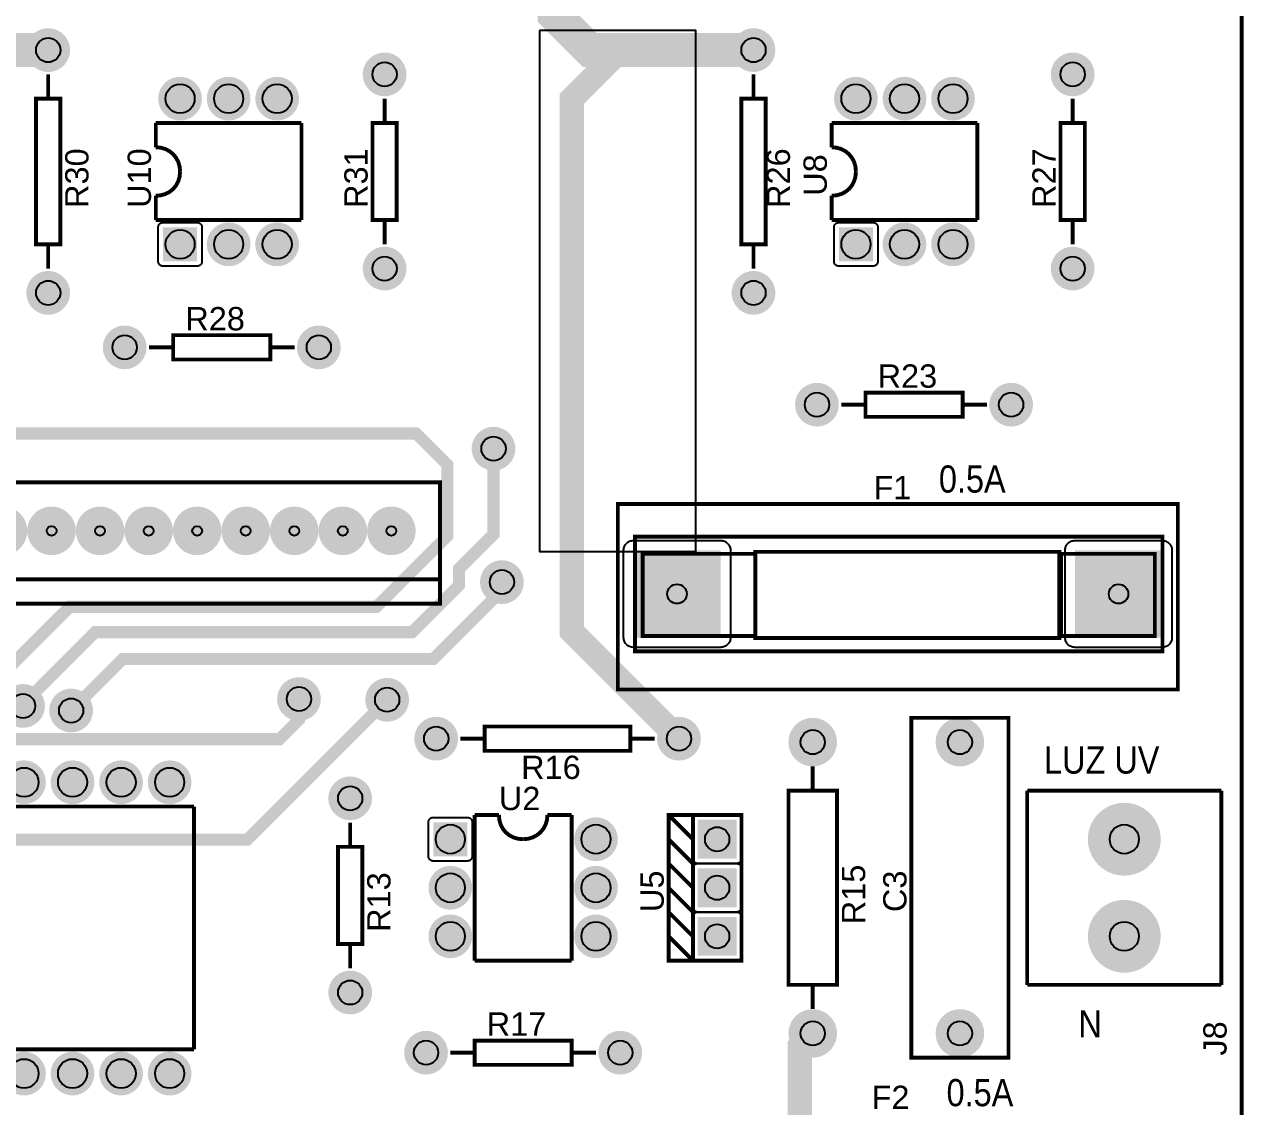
# Model space of a CAD drawing. Header units: inches. Extents: x -3.05 to 3.04, y -2.64 to 2.64.
# Drawn here: x 0.524 to 3.035, y -1.37 to 0.859 of the extents above; entities that cross this region are included whole.
import ezdxf

# ---------------------------------------------------------------- set-up
doc = ezdxf.new("R2010")
doc.units = ezdxf.units.IN
doc.layers.get('0').update_dxf_attribs({"linetype": 'CONTINUOUS'})

# ---------------------------------------------------------------- blocks, each defined once
blk = doc.blocks.new('EPAD')
at = {"const_width": 0.5}
blk.add_lwpolyline([(-0.25, 0, 1), (0.25, 0, 1)], format="xyb", close=True, dxfattribs=at)
blk = doc.blocks.new('RPAD')
blk.add_trace([(-0.5, -0.5), (-0.5, 0.5), (0.5, -0.5), (0.5, 0.5)])

msp = doc.modelspace()

# ---------------------------------------------------------------- linework, layer by layer
for points, const_width in [([(-2.883827, -2.638811), (3.031205, -2.638811), (3.031205, 2.638811), (-2.883827, 2.638811), (-2.883827, -2.638811)], 0.008), ([(-2.883827, -2.638811), (3.031205, -2.638811), (3.031205, 2.638811), (-2.883827, 2.638811), (-2.883827, -2.638811)], 0.008), ([(-2.883827, -2.638811), (3.031205, -2.638811), (3.031205, 2.638811), (-2.883827, 2.638811), (-2.883827, -2.638811)], 0.008), ([(0.572866, 0.806134), (0.255937, 0.806134), (0.183102, 0.878969), (0.183102, 1.361657), (0.0331, 1.51166), (-0.241687, 1.51166), (-0.248394, 1.504953)], 0.07), ([(1.752, 0.806134), (1.689008, 0.806134), (1.616173, 0.878969), (1.616173, 1.347473), (1.457011, 1.506635), (1.292658, 1.506635), (1.290976, 1.504953)], 0.07), ([(1.872079, -0.612063), (1.651606, -0.39159), (1.651606, 0.705741), (1.752, 0.806134)], 0.05), ([(2.025622, 0.806134), (1.752, 0.806134)], 0.07), ([(0.572866, 0.756134), (0.572866, 0.706134)], 0.008), ([(0.572866, 0.756134), (0.572866, 0.706134)], 0.008), ([(0.572866, 0.756134), (0.572866, 0.706134)], 0.008), ([(2.025622, 0.756134), (2.025622, 0.706134)], 0.008), ([(2.025622, 0.756134), (2.025622, 0.706134)], 0.008), ([(2.025622, 0.756134), (2.025622, 0.706134)], 0.008), ([(0.547866, 0.406134), (0.597866, 0.406134), (0.597866, 0.706134), (0.547866, 0.706134), (0.547866, 0.406134)], 0.008), ([(0.547866, 0.406134), (0.597866, 0.406134), (0.597866, 0.706134), (0.547866, 0.706134), (0.547866, 0.406134)], 0.008), ([(0.547866, 0.406134), (0.597866, 0.406134), (0.597866, 0.706134), (0.547866, 0.706134), (0.547866, 0.406134)], 0.008), ([(1.26578, 0.656134), (1.26578, 0.706134)], 0.008), ([(1.26578, 0.656134), (1.26578, 0.706134)], 0.008), ([(1.26578, 0.656134), (1.26578, 0.706134)], 0.008), ([(2.000622, 0.406134), (2.050622, 0.406134), (2.050622, 0.706134), (2.000622, 0.706134), (2.000622, 0.406134)], 0.008), ([(2.000622, 0.406134), (2.050622, 0.406134), (2.050622, 0.706134), (2.000622, 0.706134), (2.000622, 0.406134)], 0.008), ([(2.000622, 0.406134), (2.050622, 0.406134), (2.050622, 0.706134), (2.000622, 0.706134), (2.000622, 0.406134)], 0.008), ([(2.683102, 0.656134), (2.683102, 0.706134)], 0.008), ([(2.683102, 0.656134), (2.683102, 0.706134)], 0.008), ([(2.683102, 0.656134), (2.683102, 0.706134)], 0.008), ([(0.79452, 0.606134), (0.79452, 0.656134)], 0.008), ([(0.79452, 0.656134), (1.09452, 0.656134)], 0.008), ([(0.79452, 0.606134), (0.79452, 0.656134)], 0.008), ([(0.79452, 0.656134), (1.09452, 0.656134)], 0.008), ([(0.79452, 0.606134), (0.79452, 0.656134)], 0.008), ([(0.79452, 0.656134), (1.09452, 0.656134)], 0.008), ([(1.09452, 0.456134), (1.09452, 0.656134)], 0.008), ([(1.09452, 0.456134), (1.09452, 0.656134)], 0.008), ([(1.09452, 0.456134), (1.09452, 0.656134)], 0.008), ([(1.24078, 0.456134), (1.29078, 0.456134), (1.29078, 0.656134), (1.24078, 0.656134), (1.24078, 0.456134)], 0.008), ([(1.24078, 0.456134), (1.29078, 0.456134), (1.29078, 0.656134), (1.24078, 0.656134), (1.24078, 0.456134)], 0.008), ([(1.24078, 0.456134), (1.29078, 0.456134), (1.29078, 0.656134), (1.24078, 0.656134), (1.24078, 0.456134)], 0.008), ([(2.186646, 0.606134), (2.186646, 0.656134)], 0.008), ([(2.186646, 0.656134), (2.486646, 0.656134)], 0.008), ([(2.186646, 0.606134), (2.186646, 0.656134)], 0.008), ([(2.186646, 0.656134), (2.486646, 0.656134)], 0.008), ([(2.186646, 0.606134), (2.186646, 0.656134)], 0.008), ([(2.186646, 0.656134), (2.486646, 0.656134)], 0.008), ([(2.486646, 0.456134), (2.486646, 0.656134)], 0.008), ([(2.486646, 0.456134), (2.486646, 0.656134)], 0.008), ([(2.486646, 0.456134), (2.486646, 0.656134)], 0.008), ([(2.658102, 0.456134), (2.708102, 0.456134), (2.708102, 0.656134), (2.658102, 0.656134), (2.658102, 0.456134)], 0.008), ([(2.658102, 0.456134), (2.708102, 0.456134), (2.708102, 0.656134), (2.658102, 0.656134), (2.658102, 0.456134)], 0.008), ([(2.658102, 0.456134), (2.708102, 0.456134), (2.708102, 0.656134), (2.658102, 0.656134), (2.658102, 0.456134)], 0.008), ([(0.84452, 0.556134), (0.843561, 0.566322), (0.840785, 0.575759), (0.836346, 0.584259), (0.830394, 0.591634), (0.823084, 0.597697), (0.814567, 0.602259), (0.804994, 0.605134), (0.79452, 0.606134)], 0.008), ([(0.84452, 0.556134), (0.843561, 0.566322), (0.840785, 0.575759), (0.836346, 0.584259), (0.830394, 0.591634), (0.823084, 0.597697), (0.814567, 0.602259), (0.804994, 0.605134), (0.79452, 0.606134)], 0.008), ([(0.84452, 0.556134), (0.843561, 0.566322), (0.840785, 0.575759), (0.836346, 0.584259), (0.830394, 0.591634), (0.823084, 0.597697), (0.814567, 0.602259), (0.804994, 0.605134), (0.79452, 0.606134)], 0.008), ([(2.236646, 0.556134), (2.235687, 0.566322), (2.232911, 0.575759), (2.228472, 0.584259), (2.22252, 0.591634), (2.21521, 0.597697), (2.206693, 0.602259), (2.19712, 0.605134), (2.186646, 0.606134)], 0.008), ([(2.236646, 0.556134), (2.235687, 0.566322), (2.232911, 0.575759), (2.228472, 0.584259), (2.22252, 0.591634), (2.21521, 0.597697), (2.206693, 0.602259), (2.19712, 0.605134), (2.186646, 0.606134)], 0.008), ([(2.236646, 0.556134), (2.235687, 0.566322), (2.232911, 0.575759), (2.228472, 0.584259), (2.22252, 0.591634), (2.21521, 0.597697), (2.206693, 0.602259), (2.19712, 0.605134), (2.186646, 0.606134)], 0.008), ([(0.84452, 0.556134), (0.843561, 0.545659), (0.840785, 0.536087), (0.836346, 0.52757), (0.830394, 0.520259), (0.823084, 0.514308), (0.814567, 0.509869), (0.804994, 0.507093), (0.79452, 0.506134)], 0.008), ([(0.84452, 0.556134), (0.843561, 0.545659), (0.840785, 0.536087), (0.836346, 0.52757), (0.830394, 0.520259), (0.823084, 0.514308), (0.814567, 0.509869), (0.804994, 0.507093), (0.79452, 0.506134)], 0.008), ([(0.84452, 0.556134), (0.843561, 0.545659), (0.840785, 0.536087), (0.836346, 0.52757), (0.830394, 0.520259), (0.823084, 0.514308), (0.814567, 0.509869), (0.804994, 0.507093), (0.79452, 0.506134)], 0.008), ([(2.236646, 0.556134), (2.235687, 0.545659), (2.232911, 0.536087), (2.228472, 0.52757), (2.22252, 0.520259), (2.21521, 0.514308), (2.206693, 0.509869), (2.19712, 0.507093), (2.186646, 0.506134)], 0.008), ([(2.236646, 0.556134), (2.235687, 0.545659), (2.232911, 0.536087), (2.228472, 0.52757), (2.22252, 0.520259), (2.21521, 0.514308), (2.206693, 0.509869), (2.19712, 0.507093), (2.186646, 0.506134)], 0.008), ([(2.236646, 0.556134), (2.235687, 0.545659), (2.232911, 0.536087), (2.228472, 0.52757), (2.22252, 0.520259), (2.21521, 0.514308), (2.206693, 0.509869), (2.19712, 0.507093), (2.186646, 0.506134)], 0.008), ([(0.79452, 0.456134), (0.79452, 0.506134)], 0.008), ([(0.79452, 0.456134), (0.79452, 0.506134)], 0.008), ([(0.79452, 0.456134), (0.79452, 0.506134)], 0.008), ([(2.186646, 0.456134), (2.186646, 0.506134)], 0.008), ([(2.186646, 0.456134), (2.186646, 0.506134)], 0.008), ([(2.186646, 0.456134), (2.186646, 0.506134)], 0.008), ([(0.79452, 0.456134), (1.09452, 0.456134)], 0.008), ([(0.79452, 0.456134), (1.09452, 0.456134)], 0.008), ([(0.79452, 0.456134), (1.09452, 0.456134)], 0.008), ([(1.26578, 0.406134), (1.26578, 0.456134)], 0.008), ([(1.26578, 0.406134), (1.26578, 0.456134)], 0.008), ([(1.26578, 0.406134), (1.26578, 0.456134)], 0.008), ([(2.186646, 0.456134), (2.486646, 0.456134)], 0.008), ([(2.186646, 0.456134), (2.486646, 0.456134)], 0.008), ([(2.186646, 0.456134), (2.486646, 0.456134)], 0.008), ([(2.683102, 0.406134), (2.683102, 0.456134)], 0.008), ([(2.683102, 0.406134), (2.683102, 0.456134)], 0.008), ([(2.683102, 0.406134), (2.683102, 0.456134)], 0.008), ([(0.572866, 0.406134), (0.572866, 0.356134)], 0.008), ([(0.572866, 0.406134), (0.572866, 0.356134)], 0.008), ([(0.572866, 0.406134), (0.572866, 0.356134)], 0.008), ([(2.025622, 0.406134), (2.025622, 0.356134)], 0.008), ([(2.025622, 0.406134), (2.025622, 0.356134)], 0.008), ([(2.025622, 0.406134), (2.025622, 0.356134)], 0.008), ([(0.42326, -0.534417), (0.61714, -0.340537), (1.248933, -0.340537), (1.395192, -0.194278), (1.395192, -0.04802), (1.330566, 0.016606), (1.327165, 0.016606), (0.024444, 0.016606), (-0.098005, 0.139055), (-0.098005, 0.211257), (-0.127921, 0.241174)], 0.025), ([(0.830346, 0.16893), (1.030346, 0.16893), (1.030346, 0.21893), (0.830346, 0.21893), (0.830346, 0.16893)], 0.008), ([(0.830346, 0.16893), (1.030346, 0.16893), (1.030346, 0.21893), (0.830346, 0.21893), (0.830346, 0.16893)], 0.008), ([(0.830346, 0.16893), (1.030346, 0.16893), (1.030346, 0.21893), (0.830346, 0.21893), (0.830346, 0.16893)], 0.008), ([(0.780346, 0.19393), (0.830346, 0.19393)], 0.008), ([(0.780346, 0.19393), (0.830346, 0.19393)], 0.008), ([(0.780346, 0.19393), (0.830346, 0.19393)], 0.008), ([(1.030346, 0.19393), (1.080346, 0.19393)], 0.008), ([(1.030346, 0.19393), (1.080346, 0.19393)], 0.008), ([(1.030346, 0.19393), (1.080346, 0.19393)], 0.008), ([(2.256331, 0.050819), (2.456331, 0.050819), (2.456331, 0.100819), (2.256331, 0.100819), (2.256331, 0.050819)], 0.008), ([(2.256331, 0.050819), (2.456331, 0.050819), (2.456331, 0.100819), (2.256331, 0.100819), (2.256331, 0.050819)], 0.008), ([(2.256331, 0.050819), (2.456331, 0.050819), (2.456331, 0.100819), (2.256331, 0.100819), (2.256331, 0.050819)], 0.008), ([(2.206331, 0.075819), (2.256331, 0.075819)], 0.008), ([(2.206331, 0.075819), (2.256331, 0.075819)], 0.008), ([(2.206331, 0.075819), (2.256331, 0.075819)], 0.008), ([(2.456331, 0.075819), (2.506331, 0.075819)], 0.008), ([(2.456331, 0.075819), (2.506331, 0.075819)], 0.008), ([(2.456331, 0.075819), (2.506331, 0.075819)], 0.008), ([(0.521042, -0.544619), (0.521042, -0.541217), (0.669574, -0.392685), (1.322636, -0.392685), (1.419001, -0.296319), (1.419001, -0.262306), (1.490189, -0.191118), (1.490189, -0.014732)], 0.025), ([(-0.72026, -0.334023), (1.37974, -0.334023), (1.37974, -0.084023), (-0.72026, -0.084023), (-0.72026, -0.334023)], 0.008), ([(-0.72026, -0.334023), (1.37974, -0.334023), (1.37974, -0.084023), (-0.72026, -0.084023), (-0.72026, -0.334023)], 0.008), ([(-0.72026, -0.334023), (1.37974, -0.334023), (1.37974, -0.084023), (-0.72026, -0.084023), (-0.72026, -0.334023)], 0.008), ([(1.746094, -0.510795), (2.899638, -0.510795), (2.899638, -0.128905), (1.746094, -0.128905), (1.746094, -0.510795)], 0.008), ([(1.746094, -0.510795), (2.899638, -0.510795), (2.899638, -0.128905), (1.746094, -0.128905), (1.746094, -0.510795)], 0.008), ([(1.746094, -0.510795), (2.899638, -0.510795), (2.899638, -0.128905), (1.746094, -0.128905), (1.746094, -0.510795)], 0.008), ([(1.781528, -0.432055), (2.868142, -0.432055), (2.868142, -0.195834), (1.781528, -0.195834), (1.781528, -0.432055)], 0.008), ([(1.781528, -0.432055), (2.868142, -0.432055), (2.868142, -0.195834), (1.781528, -0.195834), (1.781528, -0.432055)], 0.008), ([(1.781528, -0.432055), (2.868142, -0.432055), (2.868142, -0.195834), (1.781528, -0.195834), (1.781528, -0.432055)], 0.008), ([(2.029559, -0.404496), (2.655543, -0.404496), (2.655543, -0.22733), (2.029559, -0.22733), (2.029559, -0.404496)], 0.008), ([(2.029559, -0.404496), (2.655543, -0.404496), (2.655543, -0.22733), (2.029559, -0.22733), (2.029559, -0.404496)], 0.008), ([(2.029559, -0.404496), (2.655543, -0.404496), (2.655543, -0.22733), (2.029559, -0.22733), (2.029559, -0.404496)], 0.008), ([(1.797276, -0.400559), (2.029559, -0.400559), (2.029559, -0.231267), (1.797276, -0.231267), (1.797276, -0.400559)], 0.008), ([(1.797276, -0.400559), (2.029559, -0.400559), (2.029559, -0.231267), (1.797276, -0.231267), (1.797276, -0.400559)], 0.008), ([(1.797276, -0.400559), (2.029559, -0.400559), (2.029559, -0.231267), (1.797276, -0.231267), (1.797276, -0.400559)], 0.008), ([(2.65948, -0.400559), (2.852394, -0.400559), (2.852394, -0.231267), (2.65948, -0.231267), (2.65948, -0.400559)], 0.008), ([(2.65948, -0.400559), (2.852394, -0.400559), (2.852394, -0.231267), (2.65948, -0.231267), (2.65948, -0.400559)], 0.008), ([(2.65948, -0.400559), (2.852394, -0.400559), (2.852394, -0.231267), (2.65948, -0.231267), (2.65948, -0.400559)], 0.008), ([(1.37974, -0.284023), (-0.72026, -0.284023)], 0.008), ([(1.37974, -0.284023), (-0.72026, -0.284023)], 0.008), ([(1.37974, -0.284023), (-0.72026, -0.284023)], 0.008), ([(0.62011, -0.554102), (0.726409, -0.447803), (1.366157, -0.447803), (1.507437, -0.306524), (1.507437, -0.289517)], 0.025), ([(-0.887764, -0.538354), (-0.812961, -0.613157), (1.049244, -0.613157), (1.089357, -0.573045), (1.089357, -0.53048)], 0.025), ([(1.271078, -0.53193), (0.982765, -0.820244), (0.269717, -0.820244)], 0.025), ([(2.350819, -1.269149), (2.550819, -1.269149), (2.550819, -0.569149), (2.350819, -0.569149), (2.350819, -1.269149)], 0.008), ([(2.350819, -1.269149), (2.550819, -1.269149), (2.550819, -0.569149), (2.350819, -0.569149), (2.350819, -1.269149)], 0.008), ([(2.350819, -1.269149), (2.550819, -1.269149), (2.550819, -0.569149), (2.350819, -0.569149), (2.350819, -1.269149)], 0.008), ([(1.472079, -0.637063), (1.772079, -0.637063), (1.772079, -0.587063), (1.472079, -0.587063), (1.472079, -0.637063)], 0.008), ([(1.472079, -0.637063), (1.772079, -0.637063), (1.772079, -0.587063), (1.472079, -0.587063), (1.472079, -0.637063)], 0.008), ([(1.472079, -0.637063), (1.772079, -0.637063), (1.772079, -0.587063), (1.472079, -0.587063), (1.472079, -0.637063)], 0.008), ([(1.472079, -0.612063), (1.422079, -0.612063)], 0.008), ([(1.472079, -0.612063), (1.422079, -0.612063)], 0.008), ([(1.472079, -0.612063), (1.422079, -0.612063)], 0.008), ([(1.822079, -0.612063), (1.772079, -0.612063)], 0.008), ([(1.822079, -0.612063), (1.772079, -0.612063)], 0.008), ([(1.822079, -0.612063), (1.772079, -0.612063)], 0.008), ([(2.147669, -0.669149), (2.147669, -0.719149)], 0.008), ([(2.147669, -0.669149), (2.147669, -0.719149)], 0.008), ([(2.147669, -0.669149), (2.147669, -0.719149)], 0.008), ([(2.097669, -1.119149), (2.197669, -1.119149), (2.197669, -0.719149), (2.097669, -0.719149), (2.097669, -1.119149)], 0.008), ([(2.097669, -1.119149), (2.197669, -1.119149), (2.197669, -0.719149), (2.097669, -0.719149), (2.097669, -1.119149)], 0.008), ([(2.097669, -1.119149), (2.197669, -1.119149), (2.197669, -0.719149), (2.097669, -0.719149), (2.097669, -1.119149)], 0.008), ([(2.989402, -0.719149), (2.589402, -0.719149)], 0.008), ([(2.589402, -0.719149), (2.589402, -1.119149)], 0.008), ([(2.989402, -0.719149), (2.589402, -0.719149)], 0.008), ([(2.589402, -0.719149), (2.589402, -1.119149)], 0.008), ([(2.989402, -0.719149), (2.589402, -0.719149)], 0.008), ([(2.589402, -0.719149), (2.589402, -1.119149)], 0.008), ([(2.989402, -0.719149), (2.989402, -1.119149)], 0.008), ([(2.989402, -0.719149), (2.989402, -1.119149)], 0.008), ([(2.989402, -0.719149), (2.989402, -1.119149)], 0.008), ([(-1.126953, -0.751842), (0.873047, -0.751842)], 0.008), ([(-1.126953, -0.751842), (0.873047, -0.751842)], 0.008), ([(-1.126953, -0.751842), (0.873047, -0.751842)], 0.008), ([(0.873047, -0.751842), (0.873047, -1.251842)], 0.008), ([(0.873047, -0.751842), (0.873047, -1.251842)], 0.008), ([(0.873047, -0.751842), (0.873047, -1.251842)], 0.008), ([(1.451213, -0.769149), (1.501213, -0.769149)], 0.008), ([(1.451213, -0.769149), (1.451213, -1.069149)], 0.008), ([(1.451213, -0.769149), (1.501213, -0.769149)], 0.008), ([(1.451213, -0.769149), (1.451213, -1.069149)], 0.008), ([(1.451213, -0.769149), (1.501213, -0.769149)], 0.008), ([(1.451213, -0.769149), (1.451213, -1.069149)], 0.008), ([(1.551213, -0.819149), (1.540738, -0.81819), (1.531166, -0.815415), (1.522648, -0.810975), (1.515338, -0.805024), (1.509387, -0.797714), (1.504947, -0.789196), (1.502172, -0.779624), (1.501213, -0.769149)], 0.008), ([(1.551213, -0.819149), (1.540738, -0.81819), (1.531166, -0.815415), (1.522648, -0.810975), (1.515338, -0.805024), (1.509387, -0.797714), (1.504947, -0.789196), (1.502172, -0.779624), (1.501213, -0.769149)], 0.008), ([(1.551213, -0.819149), (1.540738, -0.81819), (1.531166, -0.815415), (1.522648, -0.810975), (1.515338, -0.805024), (1.509387, -0.797714), (1.504947, -0.789196), (1.502172, -0.779624), (1.501213, -0.769149)], 0.008), ([(1.551213, -0.819149), (1.5614, -0.81819), (1.570838, -0.815415), (1.579338, -0.810975), (1.586713, -0.805024), (1.592775, -0.797714), (1.597338, -0.789196), (1.600213, -0.779624), (1.601213, -0.769149)], 0.008), ([(1.551213, -0.819149), (1.5614, -0.81819), (1.570838, -0.815415), (1.579338, -0.810975), (1.586713, -0.805024), (1.592775, -0.797714), (1.597338, -0.789196), (1.600213, -0.779624), (1.601213, -0.769149)], 0.008), ([(1.551213, -0.819149), (1.5614, -0.81819), (1.570838, -0.815415), (1.579338, -0.810975), (1.586713, -0.805024), (1.592775, -0.797714), (1.597338, -0.789196), (1.600213, -0.779624), (1.601213, -0.769149)], 0.008), ([(1.601213, -0.769149), (1.651213, -0.769149)], 0.008), ([(1.601213, -0.769149), (1.651213, -0.769149)], 0.008), ([(1.601213, -0.769149), (1.651213, -0.769149)], 0.008), ([(1.651213, -0.769149), (1.651213, -1.069149)], 0.008), ([(1.651213, -0.769149), (1.651213, -1.069149)], 0.008), ([(1.651213, -0.769149), (1.651213, -1.069149)], 0.008), ([(1.900819, -1.069149), (2.000819, -1.069149), (2.000819, -0.769149), (1.900819, -0.769149), (1.900819, -1.069149), (1.850819, -1.069149), (1.850819, -0.769149), (1.900819, -0.769149)], 0.008), ([(1.900819, -0.819149), (1.850819, -0.769149)], 0.008), ([(1.900819, -1.069149), (2.000819, -1.069149), (2.000819, -0.769149), (1.900819, -0.769149), (1.900819, -1.069149), (1.850819, -1.069149), (1.850819, -0.769149), (1.900819, -0.769149)], 0.008), ([(1.900819, -0.819149), (1.850819, -0.769149)], 0.008), ([(1.900819, -1.069149), (2.000819, -1.069149), (2.000819, -0.769149), (1.900819, -0.769149), (1.900819, -1.069149), (1.850819, -1.069149), (1.850819, -0.769149), (1.900819, -0.769149)], 0.008), ([(1.900819, -0.819149), (1.850819, -0.769149)], 0.008), ([(1.194913, -0.784897), (1.194913, -0.834897)], 0.008), ([(1.194913, -0.784897), (1.194913, -0.834897)], 0.008), ([(1.194913, -0.784897), (1.194913, -0.834897)], 0.008), ([(1.900819, -0.869149), (1.850819, -0.819149)], 0.008), ([(1.900819, -0.869149), (1.850819, -0.819149)], 0.008), ([(1.900819, -0.869149), (1.850819, -0.819149)], 0.008), ([(1.169913, -1.034897), (1.219913, -1.034897), (1.219913, -0.834897), (1.169913, -0.834897), (1.169913, -1.034897)], 0.008), ([(1.169913, -1.034897), (1.219913, -1.034897), (1.219913, -0.834897), (1.169913, -0.834897), (1.169913, -1.034897)], 0.008), ([(1.169913, -1.034897), (1.219913, -1.034897), (1.219913, -0.834897), (1.169913, -0.834897), (1.169913, -1.034897)], 0.008), ([(1.900819, -0.919149), (1.850819, -0.869149)], 0.008), ([(1.900819, -0.919149), (1.850819, -0.869149)], 0.008), ([(1.900819, -0.919149), (1.850819, -0.869149)], 0.008), ([(1.900819, -0.969149), (1.850819, -0.919149)], 0.008), ([(1.900819, -0.969149), (1.850819, -0.919149)], 0.008), ([(1.900819, -0.969149), (1.850819, -0.919149)], 0.008), ([(1.900819, -1.019149), (1.850819, -0.969149)], 0.008), ([(1.900819, -1.019149), (1.850819, -0.969149)], 0.008), ([(1.900819, -1.019149), (1.850819, -0.969149)], 0.008), ([(1.900819, -1.069149), (1.850819, -1.019149)], 0.008), ([(1.900819, -1.069149), (1.850819, -1.019149)], 0.008), ([(1.900819, -1.069149), (1.850819, -1.019149)], 0.008), ([(1.194913, -1.034897), (1.194913, -1.084897)], 0.008), ([(1.194913, -1.034897), (1.194913, -1.084897)], 0.008), ([(1.194913, -1.034897), (1.194913, -1.084897)], 0.008), ([(1.451213, -1.069149), (1.651213, -1.069149)], 0.008), ([(1.451213, -1.069149), (1.651213, -1.069149)], 0.008), ([(1.451213, -1.069149), (1.651213, -1.069149)], 0.008), ([(2.147669, -1.119149), (2.147669, -1.169149)], 0.008), ([(2.147669, -1.119149), (2.147669, -1.169149)], 0.008), ([(2.147669, -1.119149), (2.147669, -1.169149)], 0.008), ([(2.989402, -1.119149), (2.589402, -1.119149)], 0.008), ([(2.989402, -1.119149), (2.589402, -1.119149)], 0.008), ([(2.989402, -1.119149), (2.589402, -1.119149)], 0.008), ([(1.789402, -1.853315), (1.994116, -1.853315), (2.120832, -1.726598), (2.120832, -1.245986), (2.147669, -1.219149)], 0.05), ([(1.451213, -1.283826), (1.651213, -1.283826), (1.651213, -1.233826), (1.451213, -1.233826), (1.451213, -1.283826)], 0.008), ([(1.451213, -1.283826), (1.651213, -1.283826), (1.651213, -1.233826), (1.451213, -1.233826), (1.451213, -1.283826)], 0.008), ([(1.451213, -1.283826), (1.651213, -1.283826), (1.651213, -1.233826), (1.451213, -1.233826), (1.451213, -1.283826)], 0.008), ([(-1.126953, -1.251842), (0.873047, -1.251842)], 0.008), ([(-1.126953, -1.251842), (0.873047, -1.251842)], 0.008), ([(-1.126953, -1.251842), (0.873047, -1.251842)], 0.008), ([(1.401213, -1.258826), (1.451213, -1.258826)], 0.008), ([(1.401213, -1.258826), (1.451213, -1.258826)], 0.008), ([(1.401213, -1.258826), (1.451213, -1.258826)], 0.008), ([(1.651213, -1.258826), (1.701213, -1.258826)], 0.008), ([(1.651213, -1.258826), (1.701213, -1.258826)], 0.008), ([(1.651213, -1.258826), (1.701213, -1.258826)], 0.008)]:
    msp.add_lwpolyline(points, dxfattribs=dict(const_width=const_width))
msp.add_lwpolyline([(1.585071, 0.846685), (1.585071, -0.226543), (1.907118, -0.226543), (1.907118, 0.846685), (1.585071, 0.846685)])
for points in [[(0.80952, 0.451134), (0.87952, 0.451134), (0.880559, 0.451084), (0.881564, 0.450935), (0.882531, 0.450693), (0.883455, 0.450363), (0.884331, 0.449948), (0.885156, 0.449453), (0.885923, 0.448884), (0.886629, 0.448244), (0.887269, 0.447537), (0.887839, 0.44677), (0.888333, 0.445946), (0.888748, 0.44507), (0.889079, 0.444146), (0.889321, 0.443179), (0.889469, 0.442174), (0.88952, 0.441134), (0.88952, 0.371134), (0.889469, 0.370095), (0.889321, 0.36909), (0.889079, 0.368123), (0.888748, 0.367199), (0.888333, 0.366322), (0.887839, 0.365498), (0.887269, 0.364731), (0.886629, 0.364025), (0.885923, 0.363385), (0.885156, 0.362815), (0.884331, 0.36232), (0.883455, 0.361906), (0.882531, 0.361575), (0.881564, 0.361333), (0.880559, 0.361185), (0.87952, 0.361134), (0.80952, 0.361134), (0.80848, 0.361185), (0.807475, 0.361333), (0.806508, 0.361575), (0.805584, 0.361906), (0.804708, 0.36232), (0.803884, 0.362815), (0.803116, 0.363385), (0.80241, 0.364025), (0.80177, 0.364731), (0.801201, 0.365498), (0.800706, 0.366322), (0.800291, 0.367199), (0.799961, 0.368123), (0.799719, 0.36909), (0.79957, 0.370095), (0.79952, 0.371134), (0.79952, 0.441134), (0.79957, 0.442174), (0.799719, 0.443179), (0.799961, 0.444146), (0.800291, 0.44507), (0.800706, 0.445946), (0.801201, 0.44677), (0.80177, 0.447537), (0.80241, 0.448244), (0.803116, 0.448884), (0.803884, 0.449453), (0.804708, 0.449948), (0.805584, 0.450363), (0.806508, 0.450693), (0.807475, 0.450935), (0.80848, 0.451084), (0.80952, 0.451134)], [(2.201646, 0.451134), (2.271646, 0.451134), (2.272685, 0.451084), (2.27369, 0.450935), (2.274657, 0.450693), (2.275581, 0.450363), (2.276457, 0.449948), (2.277281, 0.449453), (2.278049, 0.448884), (2.278755, 0.448244), (2.279395, 0.447537), (2.279965, 0.44677), (2.280459, 0.445946), (2.280874, 0.44507), (2.281205, 0.444146), (2.281447, 0.443179), (2.281595, 0.442174), (2.281646, 0.441134), (2.281646, 0.371134), (2.281595, 0.370095), (2.281447, 0.36909), (2.281205, 0.368123), (2.280874, 0.367199), (2.280459, 0.366322), (2.279965, 0.365498), (2.279395, 0.364731), (2.278755, 0.364025), (2.278049, 0.363385), (2.277281, 0.362815), (2.276457, 0.36232), (2.275581, 0.361906), (2.274657, 0.361575), (2.27369, 0.361333), (2.272685, 0.361185), (2.271646, 0.361134), (2.201646, 0.361134), (2.200606, 0.361185), (2.199601, 0.361333), (2.198634, 0.361575), (2.19771, 0.361906), (2.196834, 0.36232), (2.19601, 0.362815), (2.195242, 0.363385), (2.194536, 0.364025), (2.193896, 0.364731), (2.193327, 0.365498), (2.192832, 0.366322), (2.192417, 0.367199), (2.192087, 0.368123), (2.191844, 0.36909), (2.191696, 0.370095), (2.191646, 0.371134), (2.191646, 0.441134), (2.191696, 0.442174), (2.191844, 0.443179), (2.192087, 0.444146), (2.192417, 0.44507), (2.192832, 0.445946), (2.193327, 0.44677), (2.193896, 0.447537), (2.194536, 0.448244), (2.195242, 0.448884), (2.19601, 0.449453), (2.196834, 0.449948), (2.19771, 0.450363), (2.198634, 0.450693), (2.199601, 0.450935), (2.200606, 0.451084), (2.201646, 0.451134)], [(1.778142, -0.203944), (1.958142, -0.203944), (1.96022, -0.204046), (1.962231, -0.204343), (1.964165, -0.204826), (1.966013, -0.205487), (1.967765, -0.206317), (1.969414, -0.207306), (1.970948, -0.208446), (1.972361, -0.209726), (1.973641, -0.211138), (1.97478, -0.212672), (1.975769, -0.214321), (1.976599, -0.216073), (1.97726, -0.217921), (1.977744, -0.219855), (1.978041, -0.221866), (1.978142, -0.223944), (1.978142, -0.403944), (1.978041, -0.406023), (1.977744, -0.408034), (1.97726, -0.409968), (1.976599, -0.411816), (1.975769, -0.413568), (1.97478, -0.415217), (1.973641, -0.416751), (1.972361, -0.418163), (1.970948, -0.419443), (1.969414, -0.420583), (1.967765, -0.421572), (1.966013, -0.422402), (1.964165, -0.423063), (1.962231, -0.423546), (1.96022, -0.423843), (1.958142, -0.423944), (1.778142, -0.423944), (1.776063, -0.423843), (1.774052, -0.423546), (1.772119, -0.423063), (1.77027, -0.422402), (1.768518, -0.421572), (1.76687, -0.420583), (1.765335, -0.419443), (1.763923, -0.418163), (1.762643, -0.416751), (1.761504, -0.415217), (1.760515, -0.413568), (1.759685, -0.411816), (1.759023, -0.409968), (1.75854, -0.408034), (1.758243, -0.406023), (1.758142, -0.403944), (1.758142, -0.223944), (1.758243, -0.221866), (1.75854, -0.219855), (1.759023, -0.217921), (1.759685, -0.216073), (1.760515, -0.214321), (1.761504, -0.212672), (1.762643, -0.211138), (1.763923, -0.209726), (1.765335, -0.208446), (1.76687, -0.207306), (1.768518, -0.206317), (1.77027, -0.205487), (1.772119, -0.204826), (1.774052, -0.204343), (1.776063, -0.204046), (1.778142, -0.203944)], [(2.687591, -0.203944), (2.867591, -0.203944), (2.869669, -0.204046), (2.87168, -0.204343), (2.873614, -0.204826), (2.875462, -0.205487), (2.877214, -0.206317), (2.878863, -0.207306), (2.880397, -0.208446), (2.881809, -0.209726), (2.88309, -0.211138), (2.884229, -0.212672), (2.885218, -0.214321), (2.886048, -0.216073), (2.886709, -0.217921), (2.887193, -0.219855), (2.887489, -0.221866), (2.887591, -0.223944), (2.887591, -0.403944), (2.887489, -0.406023), (2.887193, -0.408034), (2.886709, -0.409968), (2.886048, -0.411816), (2.885218, -0.413568), (2.884229, -0.415217), (2.88309, -0.416751), (2.881809, -0.418163), (2.880397, -0.419443), (2.878863, -0.420583), (2.877214, -0.421572), (2.875462, -0.422402), (2.873614, -0.423063), (2.87168, -0.423546), (2.869669, -0.423843), (2.867591, -0.423944), (2.687591, -0.423944), (2.685512, -0.423843), (2.683501, -0.423546), (2.681567, -0.423063), (2.679719, -0.422402), (2.677967, -0.421572), (2.676319, -0.420583), (2.674784, -0.419443), (2.673372, -0.418163), (2.672091, -0.416751), (2.670952, -0.415217), (2.669963, -0.413568), (2.669133, -0.411816), (2.668472, -0.409968), (2.667989, -0.408034), (2.667692, -0.406023), (2.667591, -0.403944), (2.667591, -0.223944), (2.667692, -0.221866), (2.667989, -0.219855), (2.668472, -0.217921), (2.669133, -0.216073), (2.669963, -0.214321), (2.670952, -0.212672), (2.672091, -0.211138), (2.673372, -0.209726), (2.674784, -0.208446), (2.676319, -0.207306), (2.677967, -0.206317), (2.679719, -0.205487), (2.681567, -0.204826), (2.683501, -0.204343), (2.685512, -0.204046), (2.687591, -0.203944)], [(1.446213, -0.784149), (1.446213, -0.854149), (1.446162, -0.855189), (1.446014, -0.856194), (1.445772, -0.857161), (1.445441, -0.858085), (1.445026, -0.858961), (1.444531, -0.859785), (1.443962, -0.860553), (1.443322, -0.861259), (1.442616, -0.861899), (1.441848, -0.862468), (1.441024, -0.862963), (1.440148, -0.863378), (1.439224, -0.863708), (1.438257, -0.86395), (1.437252, -0.864099), (1.436213, -0.864149), (1.366213, -0.864149), (1.365173, -0.864099), (1.364168, -0.86395), (1.363201, -0.863708), (1.362277, -0.863378), (1.361401, -0.862963), (1.360577, -0.862468), (1.359809, -0.861899), (1.359103, -0.861259), (1.358463, -0.860553), (1.357894, -0.859785), (1.357399, -0.858961), (1.356984, -0.858085), (1.356654, -0.857161), (1.356411, -0.856194), (1.356263, -0.855189), (1.356213, -0.854149), (1.356213, -0.784149), (1.356263, -0.78311), (1.356411, -0.782105), (1.356654, -0.781138), (1.356984, -0.780214), (1.357399, -0.779337), (1.357894, -0.778513), (1.358463, -0.777746), (1.359103, -0.77704), (1.359809, -0.7764), (1.360577, -0.77583), (1.361401, -0.775336), (1.362277, -0.774921), (1.363201, -0.77459), (1.364168, -0.774348), (1.365173, -0.7742), (1.366213, -0.774149), (1.436213, -0.774149), (1.437252, -0.7742), (1.438257, -0.774348), (1.439224, -0.77459), (1.440148, -0.774921), (1.441024, -0.775336), (1.441848, -0.77583), (1.442616, -0.7764), (1.443322, -0.77704), (1.443962, -0.777746), (1.444531, -0.778513), (1.445026, -0.779337), (1.445441, -0.780214), (1.445772, -0.781138), (1.446014, -0.782105), (1.446162, -0.78311), (1.446213, -0.784149)], [(1.900819, -0.859149), (1.900819, -0.779149), (1.900869, -0.77811), (1.901018, -0.777105), (1.90126, -0.776138), (1.901591, -0.775214), (1.902005, -0.774337), (1.9025, -0.773513), (1.903069, -0.772746), (1.903709, -0.77204), (1.904416, -0.7714), (1.905183, -0.77083), (1.906007, -0.770336), (1.906883, -0.769921), (1.907807, -0.76959), (1.908774, -0.769348), (1.90978, -0.7692), (1.910819, -0.769149), (1.990819, -0.769149), (1.991858, -0.7692), (1.992863, -0.769348), (1.99383, -0.76959), (1.994754, -0.769921), (1.995631, -0.770336), (1.996455, -0.77083), (1.997222, -0.7714), (1.997928, -0.77204), (1.998569, -0.772746), (1.999138, -0.773513), (1.999633, -0.774337), (2.000047, -0.775214), (2.000378, -0.776138), (2.00062, -0.777105), (2.000769, -0.77811), (2.000819, -0.779149), (2.000819, -0.859149), (2.000769, -0.860189), (2.00062, -0.861194), (2.000378, -0.862161), (2.000047, -0.863085), (1.999633, -0.863961), (1.999138, -0.864785), (1.998569, -0.865553), (1.997928, -0.866259), (1.997222, -0.866899), (1.996455, -0.867468), (1.995631, -0.867963), (1.994754, -0.868378), (1.99383, -0.868708), (1.992863, -0.86895), (1.991858, -0.869099), (1.990819, -0.869149), (1.910819, -0.869149), (1.90978, -0.869099), (1.908774, -0.86895), (1.907807, -0.868708), (1.906883, -0.868378), (1.906007, -0.867963), (1.905183, -0.867468), (1.904416, -0.866899), (1.903709, -0.866259), (1.903069, -0.865553), (1.9025, -0.864785), (1.902005, -0.863961), (1.901591, -0.863085), (1.90126, -0.862161), (1.901018, -0.861194), (1.900869, -0.860189), (1.900819, -0.859149)], [(1.900819, -0.959149), (1.900819, -0.879149), (1.900869, -0.87811), (1.901018, -0.877105), (1.90126, -0.876138), (1.901591, -0.875214), (1.902005, -0.874337), (1.9025, -0.873513), (1.903069, -0.872746), (1.903709, -0.87204), (1.904416, -0.8714), (1.905183, -0.87083), (1.906007, -0.870336), (1.906883, -0.869921), (1.907807, -0.86959), (1.908774, -0.869348), (1.90978, -0.8692), (1.910819, -0.869149), (1.990819, -0.869149), (1.991858, -0.8692), (1.992863, -0.869348), (1.99383, -0.86959), (1.994754, -0.869921), (1.995631, -0.870336), (1.996455, -0.87083), (1.997222, -0.8714), (1.997928, -0.87204), (1.998569, -0.872746), (1.999138, -0.873513), (1.999633, -0.874337), (2.000047, -0.875214), (2.000378, -0.876138), (2.00062, -0.877105), (2.000769, -0.87811), (2.000819, -0.879149), (2.000819, -0.959149), (2.000769, -0.960189), (2.00062, -0.961194), (2.000378, -0.962161), (2.000047, -0.963085), (1.999633, -0.963961), (1.999138, -0.964785), (1.998569, -0.965553), (1.997928, -0.966259), (1.997222, -0.966899), (1.996455, -0.967468), (1.995631, -0.967963), (1.994754, -0.968378), (1.99383, -0.968708), (1.992863, -0.96895), (1.991858, -0.969099), (1.990819, -0.969149), (1.910819, -0.969149), (1.90978, -0.969099), (1.908774, -0.96895), (1.907807, -0.968708), (1.906883, -0.968378), (1.906007, -0.967963), (1.905183, -0.967468), (1.904416, -0.966899), (1.903709, -0.966259), (1.903069, -0.965553), (1.9025, -0.964785), (1.902005, -0.963961), (1.901591, -0.963085), (1.90126, -0.962161), (1.901018, -0.961194), (1.900869, -0.960189), (1.900819, -0.959149)], [(1.900819, -1.059149), (1.900819, -0.979149), (1.900869, -0.97811), (1.901018, -0.977105), (1.90126, -0.976138), (1.901591, -0.975214), (1.902005, -0.974337), (1.9025, -0.973513), (1.903069, -0.972746), (1.903709, -0.97204), (1.904416, -0.9714), (1.905183, -0.97083), (1.906007, -0.970336), (1.906883, -0.969921), (1.907807, -0.96959), (1.908774, -0.969348), (1.90978, -0.9692), (1.910819, -0.969149), (1.990819, -0.969149), (1.991858, -0.9692), (1.992863, -0.969348), (1.99383, -0.96959), (1.994754, -0.969921), (1.995631, -0.970336), (1.996455, -0.97083), (1.997222, -0.9714), (1.997928, -0.97204), (1.998569, -0.972746), (1.999138, -0.973513), (1.999633, -0.974337), (2.000047, -0.975214), (2.000378, -0.976138), (2.00062, -0.977105), (2.000769, -0.97811), (2.000819, -0.979149), (2.000819, -1.059149), (2.000769, -1.060189), (2.00062, -1.061194), (2.000378, -1.062161), (2.000047, -1.063085), (1.999633, -1.063961), (1.999138, -1.064785), (1.998569, -1.065553), (1.997928, -1.066259), (1.997222, -1.066899), (1.996455, -1.067468), (1.995631, -1.067963), (1.994754, -1.068378), (1.99383, -1.068708), (1.992863, -1.06895), (1.991858, -1.069099), (1.990819, -1.069149), (1.910819, -1.069149), (1.90978, -1.069099), (1.908774, -1.06895), (1.907807, -1.068708), (1.906883, -1.068378), (1.906007, -1.067963), (1.905183, -1.067468), (1.904416, -1.066899), (1.903709, -1.066259), (1.903069, -1.065553), (1.9025, -1.064785), (1.902005, -1.063961), (1.901591, -1.063085), (1.90126, -1.062161), (1.901018, -1.061194), (1.900869, -1.060189), (1.900819, -1.059149)]]:
    msp.add_lwpolyline(points, close=True)
for centre, radius in [((0.572866, 0.806134), 0.025), ((2.025622, 0.806134), 0.025), ((1.265779, 0.756134), 0.025), ((2.683102, 0.756134), 0.025), ((0.84452, 0.706134), 0.03), ((0.94452, 0.706134), 0.03), ((1.04452, 0.706134), 0.03), ((2.236646, 0.706134), 0.03), ((2.336646, 0.706134), 0.03), ((2.436646, 0.706134), 0.03), ((0.84452, 0.406134), 0.03), ((0.94452, 0.406134), 0.03), ((1.04452, 0.406134), 0.03), ((2.236646, 0.406134), 0.03), ((2.336646, 0.406134), 0.03), ((2.436646, 0.406134), 0.03), ((1.265779, 0.356134), 0.025), ((2.683102, 0.356134), 0.025), ((0.572866, 0.306134), 0.025), ((2.025622, 0.306134), 0.025), ((0.730346, 0.19393), 0.025), ((1.130346, 0.19393), 0.025), ((2.156331, 0.075819), 0.025), ((2.556331, 0.075819), 0.025), ((1.490189, -0.014732), 0.025), ((0.57974, -0.184023), 0.01), ((0.67974, -0.184023), 0.01), ((0.77974, -0.184023), 0.01), ((0.87974, -0.184023), 0.01), ((0.97974, -0.184023), 0.01), ((1.07974, -0.184023), 0.01), ((1.17974, -0.184023), 0.01), ((1.27974, -0.184023), 0.01), ((1.507437, -0.289517), 0.025), ((1.868142, -0.313944), 0.02), ((2.777591, -0.313944), 0.02), ((0.521042, -0.544618), 0.025), ((1.089357, -0.53048), 0.025), ((1.271078, -0.53193), 0.025), ((0.62011, -0.554102), 0.025), ((1.372079, -0.612063), 0.025), ((1.872079, -0.612063), 0.025), ((2.147669, -0.619149), 0.025), ((2.450819, -0.619149), 0.025), ((0.523047, -0.701842), 0.03), ((0.623047, -0.701842), 0.03), ((0.723047, -0.701842), 0.03), ((0.823047, -0.701842), 0.03), ((1.194913, -0.734897), 0.025), ((1.401213, -0.819149), 0.03), ((1.701213, -0.819149), 0.03), ((1.950819, -0.819149), 0.025), ((2.789402, -0.819149), 0.03), ((1.401213, -0.919149), 0.03), ((1.701213, -0.919149), 0.03), ((1.950819, -0.919149), 0.025), ((1.401213, -1.019149), 0.03), ((1.701213, -1.019149), 0.03), ((1.950819, -1.019149), 0.025), ((2.789402, -1.019149), 0.03), ((1.194913, -1.134897), 0.025), ((2.147669, -1.219149), 0.025), ((2.450819, -1.219149), 0.025), ((1.351213, -1.258826), 0.025), ((1.751213, -1.258826), 0.025), ((0.523047, -1.301842), 0.03), ((0.623047, -1.301842), 0.03), ((0.723047, -1.301842), 0.03), ((0.823047, -1.301842), 0.03)]:
    msp.add_circle(centre, radius)

# ---------------------------------------------------------------- block references
for name, p, xscale, yscale in [('EPAD', (0.572866, 0.806134), 0.09, 0.09), ('EPAD', (0.572866, 0.806134), 0.07, 0.07), ('EPAD', (2.025622, 0.806134), 0.09, 0.09), ('EPAD', (2.025622, 0.806134), 0.07, 0.07), ('EPAD', (1.26578, 0.756134), 0.09, 0.09), ('EPAD', (1.26578, 0.756134), 0.07, 0.07), ('EPAD', (2.683102, 0.756134), 0.09, 0.09), ('EPAD', (2.683102, 0.756134), 0.07, 0.07), ('EPAD', (0.84452, 0.706134), 0.09, 0.09), ('EPAD', (0.84452, 0.706134), 0.07, 0.07), ('EPAD', (0.94452, 0.706134), 0.09, 0.09), ('EPAD', (0.94452, 0.706134), 0.07, 0.07), ('EPAD', (1.04452, 0.706134), 0.09, 0.09), ('EPAD', (1.04452, 0.706134), 0.07, 0.07), ('EPAD', (2.236646, 0.706134), 0.09, 0.09), ('EPAD', (2.236646, 0.706134), 0.07, 0.07), ('EPAD', (2.336646, 0.706134), 0.09, 0.09), ('EPAD', (2.336646, 0.706134), 0.07, 0.07), ('EPAD', (2.436646, 0.706134), 0.09, 0.09), ('EPAD', (2.436646, 0.706134), 0.07, 0.07), ('RPAD', (0.84452, 0.406134), 0.07, 0.07), ('EPAD', (0.94452, 0.406134), 0.09, 0.09), ('EPAD', (0.94452, 0.406134), 0.07, 0.07), ('EPAD', (1.04452, 0.406134), 0.09, 0.09), ('EPAD', (1.04452, 0.406134), 0.07, 0.07), ('RPAD', (2.236646, 0.406134), 0.07, 0.07), ('EPAD', (2.336646, 0.406134), 0.09, 0.09), ('EPAD', (2.336646, 0.406134), 0.07, 0.07), ('EPAD', (2.436646, 0.406134), 0.09, 0.09), ('EPAD', (2.436646, 0.406134), 0.07, 0.07), ('EPAD', (1.26578, 0.356134), 0.09, 0.09), ('EPAD', (1.26578, 0.356134), 0.07, 0.07), ('EPAD', (2.683102, 0.356134), 0.09, 0.09), ('EPAD', (2.683102, 0.356134), 0.07, 0.07), ('EPAD', (0.572866, 0.306134), 0.09, 0.09), ('EPAD', (0.572866, 0.306134), 0.07, 0.07), ('EPAD', (2.025622, 0.306134), 0.09, 0.09), ('EPAD', (2.025622, 0.306134), 0.07, 0.07), ('EPAD', (0.730346, 0.19393), 0.09, 0.09), ('EPAD', (0.730346, 0.19393), 0.07, 0.07), ('EPAD', (1.130346, 0.19393), 0.09, 0.09), ('EPAD', (1.130346, 0.19393), 0.07, 0.07), ('EPAD', (2.156331, 0.075819), 0.09, 0.09), ('EPAD', (2.156331, 0.075819), 0.07, 0.07), ('EPAD', (2.556331, 0.075819), 0.09, 0.09), ('EPAD', (2.556331, 0.075819), 0.07, 0.07), ('EPAD', (1.490189, -0.014732), 0.09, 0.09), ('EPAD', (1.490189, -0.014732), 0.07, 0.07), ('EPAD', (0.47974, -0.184023), 0.1, 0.1), ('EPAD', (0.57974, -0.184023), 0.1, 0.1), ('EPAD', (0.57974, -0.184023), 0.08, 0.08), ('EPAD', (0.67974, -0.184023), 0.1, 0.1), ('EPAD', (0.67974, -0.184023), 0.08, 0.08), ('EPAD', (0.77974, -0.184023), 0.1, 0.1), ('EPAD', (0.77974, -0.184023), 0.08, 0.08), ('EPAD', (0.87974, -0.184023), 0.1, 0.1), ('EPAD', (0.87974, -0.184023), 0.08, 0.08), ('EPAD', (0.97974, -0.184023), 0.1, 0.1), ('EPAD', (0.97974, -0.184023), 0.08, 0.08), ('EPAD', (1.07974, -0.184023), 0.1, 0.1), ('EPAD', (1.07974, -0.184023), 0.08, 0.08), ('EPAD', (1.17974, -0.184023), 0.1, 0.1), ('EPAD', (1.17974, -0.184023), 0.08, 0.08), ('EPAD', (1.27974, -0.184023), 0.1, 0.1), ('EPAD', (1.27974, -0.184023), 0.08, 0.08), ('RPAD', (1.868142, -0.313944), 0.18, 0.18), ('RPAD', (2.777591, -0.313944), 0.18, 0.18), ('EPAD', (1.507437, -0.289517), 0.09, 0.09), ('EPAD', (1.507437, -0.289517), 0.07, 0.07), ('EPAD', (0.521042, -0.544619), 0.09, 0.09), ('EPAD', (1.089357, -0.53048), 0.09, 0.09), ('EPAD', (1.089357, -0.53048), 0.07, 0.07), ('EPAD', (1.271078, -0.53193), 0.09, 0.09), ('EPAD', (1.271078, -0.53193), 0.07, 0.07), ('EPAD', (0.521042, -0.544619), 0.07, 0.07), ('EPAD', (0.62011, -0.554102), 0.09, 0.09), ('EPAD', (0.62011, -0.554102), 0.07, 0.07), ('EPAD', (1.372079, -0.612063), 0.09, 0.09), ('EPAD', (1.372079, -0.612063), 0.07, 0.07), ('EPAD', (1.872079, -0.612063), 0.09, 0.09), ('EPAD', (1.872079, -0.612063), 0.07, 0.07), ('EPAD', (2.147669, -0.619149), 0.1, 0.1), ('EPAD', (2.450819, -0.619149), 0.1, 0.1), ('EPAD', (2.147669, -0.619149), 0.08, 0.08), ('EPAD', (2.450819, -0.619149), 0.08, 0.08), ('EPAD', (0.523047, -0.701842), 0.09, 0.09), ('EPAD', (0.523047, -0.701842), 0.07, 0.07), ('EPAD', (0.623047, -0.701842), 0.09, 0.09), ('EPAD', (0.623047, -0.701842), 0.07, 0.07), ('EPAD', (0.723047, -0.701842), 0.09, 0.09), ('EPAD', (0.723047, -0.701842), 0.07, 0.07), ('EPAD', (0.823047, -0.701842), 0.09, 0.09), ('EPAD', (0.823047, -0.701842), 0.07, 0.07), ('EPAD', (1.194913, -0.734897), 0.09, 0.09), ('EPAD', (1.194913, -0.734897), 0.07, 0.07), ('EPAD', (2.789402, -0.819149), 0.15, 0.15), ('EPAD', (1.701213, -0.819149), 0.09, 0.09), ('EPAD', (2.789402, -0.819149), 0.12, 0.12), ('EPAD', (1.701213, -0.819149), 0.07, 0.07), ('EPAD', (1.401213, -0.919149), 0.09, 0.09), ('EPAD', (1.701213, -0.919149), 0.09, 0.09), ('EPAD', (1.401213, -0.919149), 0.07, 0.07), ('EPAD', (1.701213, -0.919149), 0.07, 0.07), ('EPAD', (2.789402, -1.019149), 0.15, 0.15), ('EPAD', (1.401213, -1.019149), 0.09, 0.09), ('EPAD', (1.701213, -1.019149), 0.09, 0.09), ('EPAD', (2.789402, -1.019149), 0.12, 0.12), ('EPAD', (1.401213, -1.019149), 0.07, 0.07), ('EPAD', (1.701213, -1.019149), 0.07, 0.07), ('EPAD', (1.194913, -1.134897), 0.09, 0.09), ('EPAD', (1.194913, -1.134897), 0.07, 0.07), ('EPAD', (2.147669, -1.219149), 0.1, 0.1), ('EPAD', (2.147669, -1.219149), 0.08, 0.08), ('EPAD', (2.450819, -1.219149), 0.1, 0.1), ('EPAD', (2.450819, -1.219149), 0.08, 0.08), ('EPAD', (1.351213, -1.258826), 0.09, 0.09), ('EPAD', (1.351213, -1.258826), 0.07, 0.07), ('EPAD', (1.751213, -1.258826), 0.09, 0.09), ('EPAD', (1.751213, -1.258826), 0.07, 0.07), ('EPAD', (0.523047, -1.301842), 0.09, 0.09), ('EPAD', (0.523047, -1.301842), 0.07, 0.07), ('EPAD', (0.623047, -1.301842), 0.09, 0.09), ('EPAD', (0.623047, -1.301842), 0.07, 0.07), ('EPAD', (0.723047, -1.301842), 0.09, 0.09), ('EPAD', (0.723047, -1.301842), 0.07, 0.07), ('EPAD', (0.823047, -1.301842), 0.09, 0.09), ('EPAD', (0.823047, -1.301842), 0.07, 0.07)]:
    msp.add_blockref(name, p, dxfattribs=dict(xscale=xscale, yscale=yscale))
for p, xscale, yscale, rotation in [((1.401213, -0.819149), 0.07, 0.07, -90), ((1.950819, -0.819149), 0.08, 0.08, 90), ((1.950819, -0.919149), 0.08, 0.08, 90), ((1.950819, -1.019149), 0.08, 0.08, 90)]:
    msp.add_blockref('RPAD', p, dxfattribs=dict(xscale=xscale, yscale=yscale, rotation=rotation))

# ---------------------------------------------------------------- texts
at = {"width": 1.041667}
for s, p in [('R30', (0.655866, 0.481134)), ('R30', (0.655866, 0.481134)), ('R30', (0.655866, 0.481134)), ('U10', (0.78452, 0.481134)), ('U10', (0.78452, 0.481134)), ('U10', (0.78452, 0.481134)), ('R31', (1.23078, 0.481134)), ('R31', (1.23078, 0.481134)), ('R31', (1.23078, 0.481134)), ('R26', (2.100748, 0.481134)), ('R26', (2.100748, 0.481134)), ('R26', (2.100748, 0.481134)), ('U8', (2.176646, 0.506134)), ('U8', (2.176646, 0.506134)), ('U8', (2.176646, 0.506134)), ('R27', (2.648102, 0.481134)), ('R27', (2.648102, 0.481134)), ('R27', (2.648102, 0.481134)), ('R15', (2.255669, -0.994149)), ('R15', (2.255669, -0.994149)), ('R15', (2.255669, -0.994149)), ('R13', (1.277913, -1.009897)), ('R13', (1.277913, -1.009897)), ('R13', (1.277913, -1.009897)), ('U5', (1.840819, -0.969149)), ('U5', (1.840819, -0.969149)), ('U5', (1.840819, -0.969149)), ('C3', (2.340819, -0.969149)), ('C3', (2.340819, -0.969149)), ('C3', (2.340819, -0.969149)), ('J8', (3.000157, -1.264905)), ('J8', (3.000157, -1.264905)), ('J8', (3.000157, -1.264905))]:
    msp.add_text(s, height=0.048, rotation=90, dxfattribs=at).set_placement(p)
for s, height, width, p in [('R28', 0.048, 1.041667, (0.855346, 0.22893)), ('R28', 0.048, 1.041667, (0.855346, 0.22893)), ('R28', 0.048, 1.041667, (0.855346, 0.22893)), ('R23', 0.048, 1.041667, (2.281331, 0.110819)), ('R23', 0.048, 1.041667, (2.281331, 0.110819)), ('R23', 0.048, 1.041667, (2.281331, 0.110819)), ('0.5A', 0.056, 0.892857, (2.407512, -0.105291)), ('0.5A', 0.056, 0.892857, (2.407512, -0.105291)), ('0.5A', 0.056, 0.892857, (2.407512, -0.105291)), ('F1', 0.048, 1.041667, (2.272866, -0.118905)), ('F1', 0.048, 1.041667, (2.272866, -0.118905)), ('F1', 0.048, 1.041667, (2.272866, -0.118905)), ('R16', 0.048, 1.041667, (1.547079, -0.695063)), ('R16', 0.048, 1.041667, (1.547079, -0.695063)), ('R16', 0.048, 1.041667, (1.547079, -0.695063)), ('LUZ UV', 0.056, 0.892857, (2.624047, -0.684031)), ('LUZ UV', 0.056, 0.892857, (2.624047, -0.684031)), ('LUZ UV', 0.056, 0.892857, (2.624047, -0.684031)), ('U2', 0.048, 1.041667, (1.501213, -0.759149)), ('U2', 0.048, 1.041667, (1.501213, -0.759149)), ('U2', 0.048, 1.041667, (1.501213, -0.759149)), ('R17', 0.048, 1.041667, (1.476213, -1.223826)), ('R17', 0.048, 1.041667, (1.476213, -1.223826)), ('R17', 0.048, 1.041667, (1.476213, -1.223826)), ('N', 0.056, 0.892857, (2.694913, -1.227338)), ('N', 0.056, 0.892857, (2.694913, -1.227338)), ('N', 0.056, 0.892857, (2.694913, -1.227338)), ('F2', 0.048, 1.041667, (2.268929, -1.374811)), ('F2', 0.048, 1.041667, (2.268929, -1.374811)), ('F2', 0.048, 1.041667, (2.268929, -1.374811)), ('0.5A', 0.056, 0.892857, (2.42326, -1.36907)), ('0.5A', 0.056, 0.892857, (2.42326, -1.36907)), ('0.5A', 0.056, 0.892857, (2.42326, -1.36907))]:
    msp.add_text(s, height=height, dxfattribs=dict(width=width)).set_placement(p)

doc.saveas('drawing.dxf')
